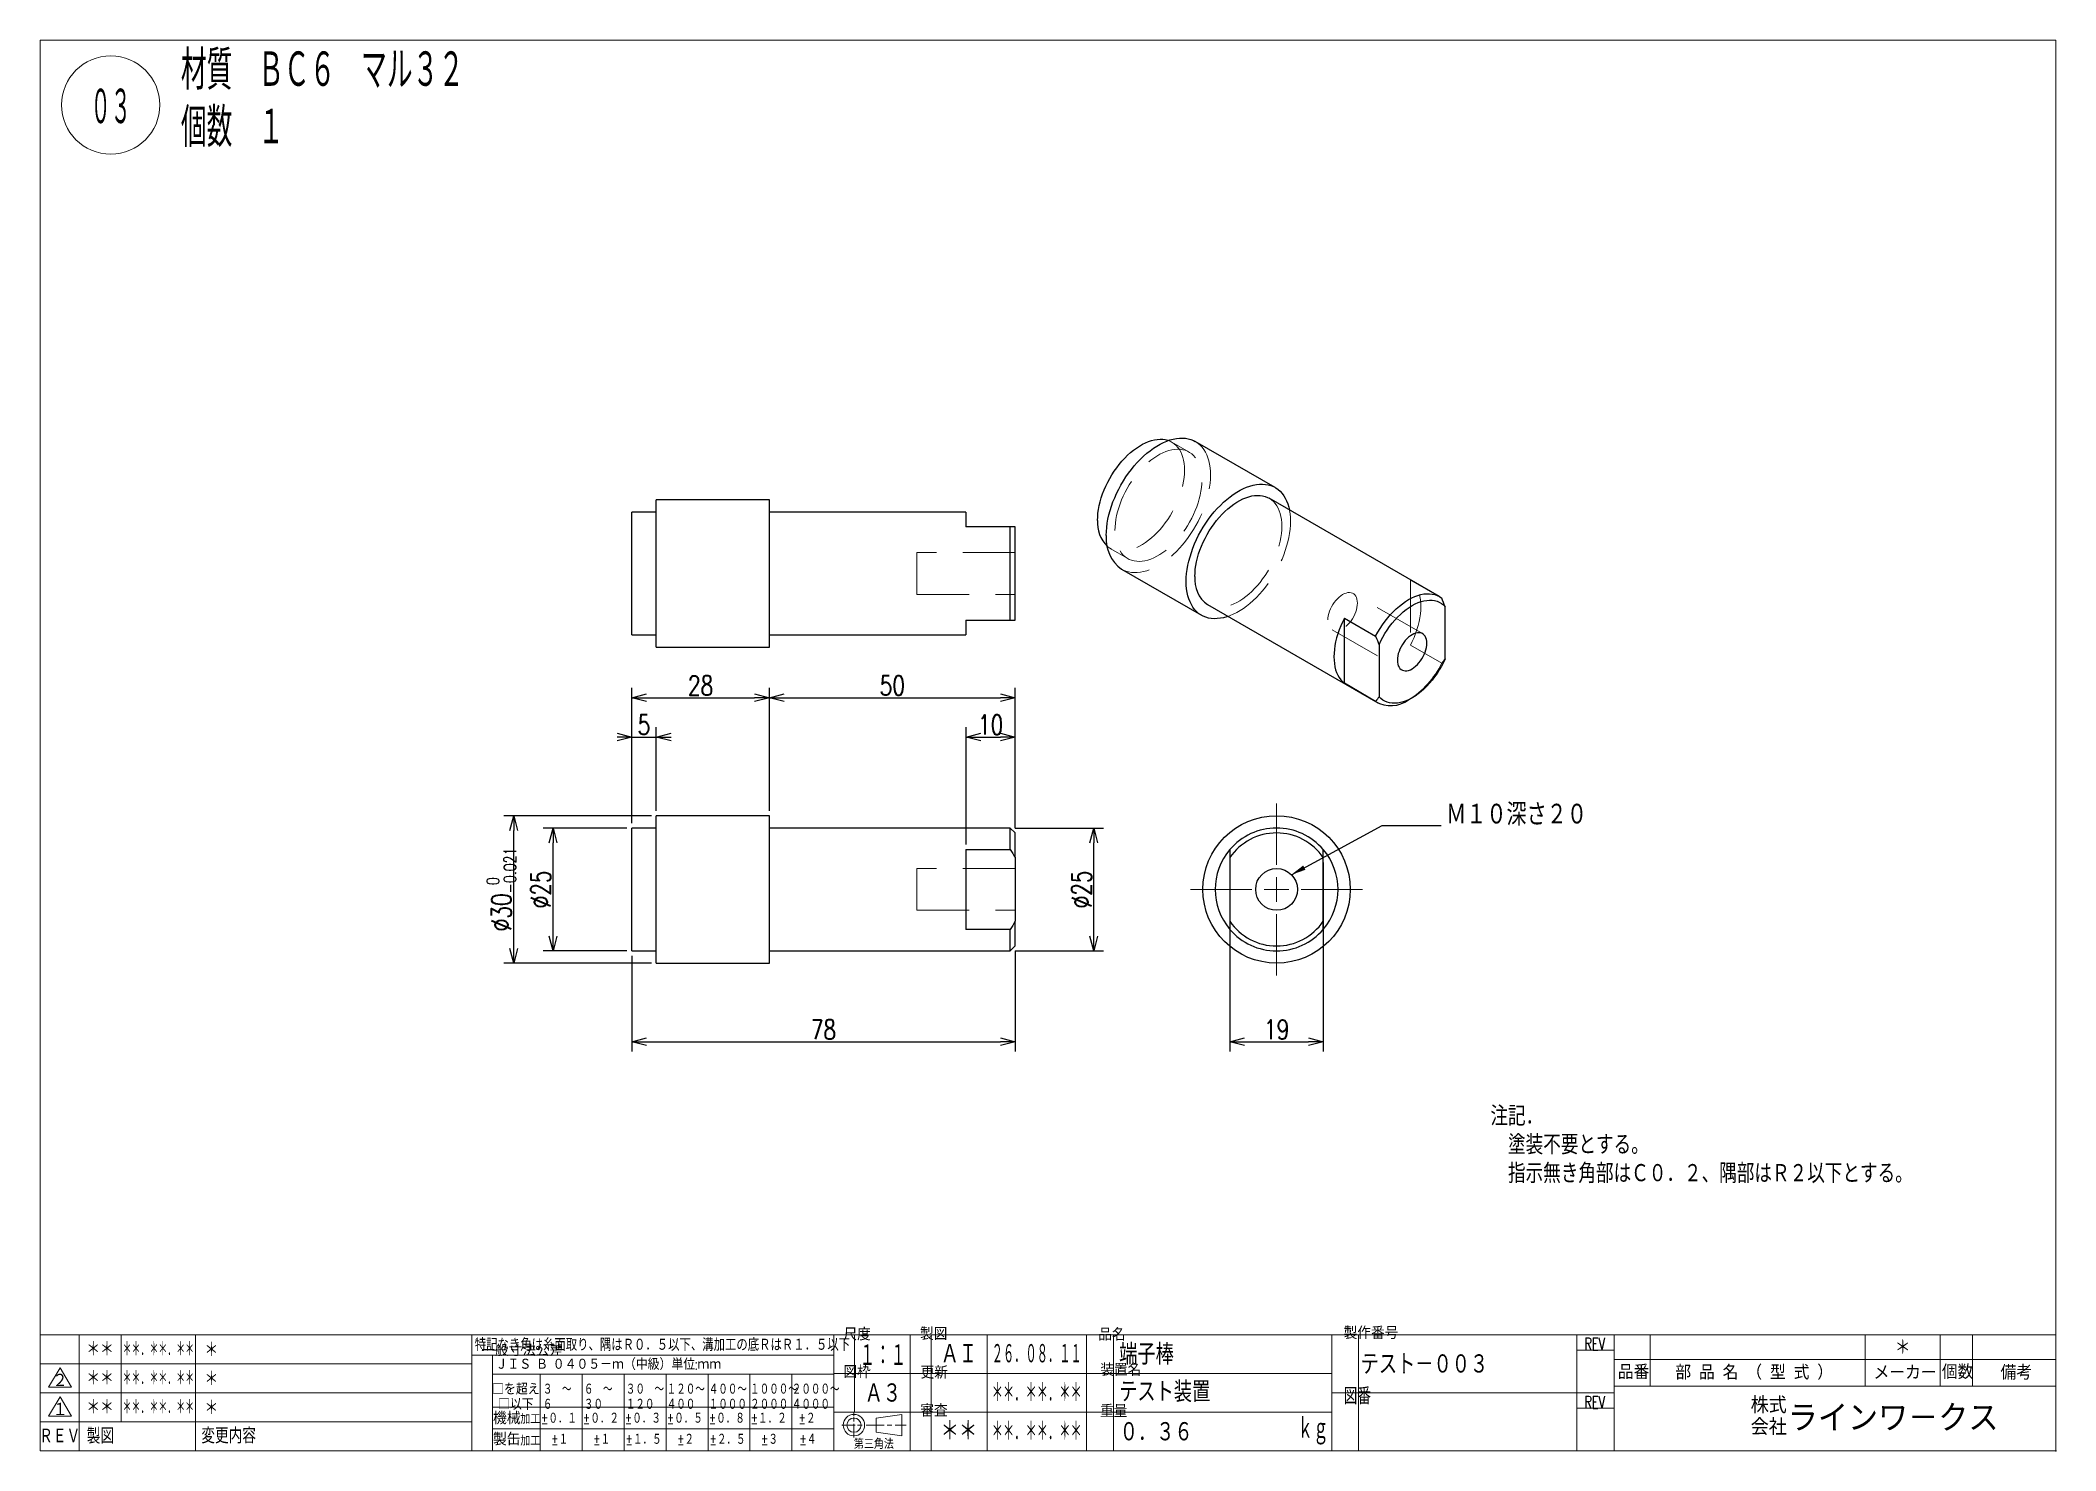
# Model space of a CAD drawing. Header units: millimetres. Extents: x 5 to 415, y 5 to 292.
import ezdxf

# ---------------------------------------------------------------- set-up
doc = ezdxf.new("R2010")
doc.units = ezdxf.units.MM
doc.header["$LTSCALE"] = 8.4
doc.linetypes.add('HIDDEN', pattern=[1.905, 1.27, -0.635])
for name, color, linetype in [('1', 7, 'CONTINUOUS'), ('2', 7, 'CONTINUOUS'), ('254', 7, 'CONTINUOUS')]:
    doc.layers.add(name, color=color, linetype=linetype)
doc.styles.add('GMM001', font='txt.shx', dxfattribs={"bigfont": 'bigfont.shx'})
doc.styles.add('GMM003', font='txt.shx', dxfattribs={"width": 0.91125, "bigfont": 'bigfont.shx'})
doc.styles.add('GMM004', font='txt.shx', dxfattribs={"width": 0.666667, "bigfont": 'bigfont.shx'})
doc.styles.add('GMM007', font='txt.shx', dxfattribs={"width": 0.625, "bigfont": 'bigfont.shx'})
doc.styles.add('GMM008', font='txt.shx', dxfattribs={"width": 0.8, "bigfont": 'bigfont.shx'})
doc.styles.add('GMM009', font='txt.shx', dxfattribs={"width": 0.493827, "bigfont": 'bigfont.shx'})
doc.styles.add('GMM010', font='txt.shx', dxfattribs={"width": 0.7, "bigfont": 'bigfont.shx'})
doc.styles.add('GMM011', font='txt.shx', dxfattribs={"width": 0.95, "bigfont": 'bigfont.shx'})
doc.styles.add('GMM012', font='txt.shx', dxfattribs={"width": 1.066667, "bigfont": 'bigfont.shx'})
doc.styles.add('GMM014', font='txt.shx', dxfattribs={"width": 0.827273, "bigfont": 'bigfont.shx'})
doc.styles.add('GMM015', font='txt.shx', dxfattribs={"width": 0.411523, "bigfont": 'bigfont.shx'})
doc.styles.add('STANDARD1', font='TXT', dxfattribs={"bigfont": 'BIGFONT'})
doc.styles.add('VF001', font='txt.shx', dxfattribs={"width": 0.548697})
doc.styles.add('VF002', font='txt.shx', dxfattribs={"width": 0.428571})
doc.styles.add('VF003', font='txt.shx', dxfattribs={"width": 0.75})
doc.dimstyles.new('GEN001', dxfattribs={"dimtxt": 4, "dimasz": 3, "dimexe": 2, "dimexo": 1, "dimgap": 0.5, "dimtad": 3, "dimdsep": 46, "dimtxsty": 'VF003', "dimblk1": 'OPEN30', "dimblk2": 'OPEN30', "dimsah": 1, "dimcen": 1, "dimclrd": 3, "dimclre": 3, "dimclrt": 7, "dimazin": 3, "dimtfac": 1, "dimtmove": 0, "dimatfit": 3})
doc.dimstyles.new('GEN002', dxfattribs={"dimtxt": 4, "dimasz": 3, "dimexe": 2, "dimexo": 1, "dimgap": 0.5, "dimtad": 3, "dimdsep": 46, "dimtxsty": 'VF003', "dimblk1": 'OPEN30', "dimblk2": 'OPEN30', "dimsah": 1, "dimcen": 1, "dimclrd": 3, "dimclre": 3, "dimclrt": 7, "dimazin": 3, "dimtfac": 1, "dimtmove": 0, "dimatfit": 3})
doc.dimstyles.new('GEN003', dxfattribs={"dimtxt": 4, "dimasz": 3, "dimexe": 2, "dimexo": 1, "dimgap": 0.5, "dimtad": 3, "dimdsep": 46, "dimtxsty": 'VF003', "dimblk1": 'OPEN30', "dimblk2": 'OPEN30', "dimsah": 1, "dimcen": 1, "dimclrd": 3, "dimclre": 3, "dimclrt": 7, "dimazin": 3, "dimtfac": 1, "dimtmove": 0, "dimatfit": 3})
doc.dimstyles.new('GEN004', dxfattribs={"dimtxt": 4, "dimasz": 3, "dimexe": 2, "dimexo": 1, "dimgap": 0.5, "dimtad": 3, "dimdsep": 46, "dimtxsty": 'VF003', "dimblk1": 'OPEN30', "dimblk2": 'OPEN30', "dimsah": 1, "dimcen": 1, "dimclrd": 3, "dimclre": 3, "dimclrt": 7, "dimazin": 3, "dimtfac": 1, "dimtmove": 0, "dimatfit": 3})
doc.dimstyles.new('GEN005', dxfattribs={"dimtxt": 4, "dimasz": 3, "dimexe": 2, "dimexo": 1, "dimgap": 0.5, "dimtad": 3, "dimdsep": 46, "dimtxsty": 'VF003', "dimblk1": 'OPEN30', "dimblk2": 'OPEN30', "dimsah": 1, "dimcen": 1, "dimclrd": 3, "dimclre": 3, "dimclrt": 7, "dimazin": 3, "dimtfac": 1, "dimtmove": 0, "dimatfit": 3})
doc.dimstyles.new('GEN006', dxfattribs={"dimtxt": 4, "dimasz": 3, "dimexe": 2, "dimexo": 1, "dimgap": 0.5, "dimtad": 3, "dimdsep": 46, "dimtxsty": 'VF003', "dimblk1": 'OPEN30', "dimblk2": 'OPEN30', "dimsah": 1, "dimcen": 1, "dimclrd": 3, "dimclre": 3, "dimclrt": 7, "dimazin": 3, "dimtfac": 1, "dimtmove": 0, "dimatfit": 3})
doc.dimstyles.new('GEN007', dxfattribs={"dimtxt": 4, "dimasz": 3, "dimexe": 2, "dimexo": 1, "dimgap": 0.5, "dimtad": 3, "dimdsep": 46, "dimtxsty": 'VF003', "dimblk1": 'OPEN30', "dimblk2": 'OPEN30', "dimsah": 1, "dimcen": 1, "dimclrd": 3, "dimclre": 3, "dimclrt": 7, "dimazin": 3, "dimtol": 1, "dimtm": 0.021, "dimtfac": 0.625, "dimtdec": 3, "dimtmove": 0, "dimatfit": 3, "dimtolj": 1})
doc.dimstyles.new('GEN008', dxfattribs={"dimtxt": 4, "dimasz": 3, "dimexe": 2, "dimexo": 1, "dimgap": 0.5, "dimtad": 3, "dimdsep": 46, "dimtxsty": 'VF003', "dimblk1": 'OPEN30', "dimblk2": 'OPEN30', "dimsah": 1, "dimcen": 1, "dimclrd": 3, "dimclre": 3, "dimclrt": 7, "dimazin": 3, "dimtfac": 1, "dimtmove": 0, "dimatfit": 3})
doc.dimstyles.new('GEN009', dxfattribs={"dimtxt": 4, "dimasz": 3, "dimexe": 2, "dimexo": 1, "dimgap": 0.5, "dimtad": 3, "dimdsep": 46, "dimtxsty": 'VF003', "dimblk1": 'OPEN30', "dimblk2": 'OPEN30', "dimsah": 1, "dimcen": 1, "dimclrd": 3, "dimclre": 3, "dimclrt": 7, "dimazin": 3, "dimtfac": 1, "dimtmove": 0, "dimatfit": 3})
doc.dimstyles.new('GENLDR', dxfattribs={"dimtxt": 4, "dimasz": 3, "dimexe": 2, "dimexo": 1, "dimgap": 0.5, "dimtad": 3, "dimdsep": 46, "dimtxsty": 'VF003', "dimblk1": 'OPEN30', "dimblk2": 'OPEN30', "dimsah": 1, "dimcen": 1, "dimclrd": 3, "dimclre": 3, "dimclrt": 7, "dimazin": 3, "dimtfac": 1, "dimtmove": 0, "dimatfit": 3})

# ---------------------------------------------------------------- blocks, each defined once
blk = doc.blocks.new('BLOCK004')
at = {"layer": '2', "color": 7, "linetype": 'CONTINUOUS', "lineweight": 20}
for p, q in [((170.52, 12.75), (170.52, 12.12)), ((168.04, 10.2), (170.8, 10.2)), ((170.52, 11.88), (170.52, 10.97)), ((170.52, 10.45), (170.52, 7.67)), ((171.25, 10.2), (172.2, 10.2)), ((172.99, 10.2), (176.68, 10.2)), ((177.3, 10.2), (178.25, 10.2)), ((178.92, 10.2), (181.17, 10.2))]:
    blk.add_line(p, q, dxfattribs=at)
blk.add_lwpolyline([(175.06, 11.63), (180.26, 12.38), (180.26, 8.02), (175.06, 8.76)], close=True, dxfattribs=at)
for radius in [2.18, 1.44]:
    blk.add_circle((170.52, 10.2), radius, dxfattribs=at)
blk = doc.blocks.new('BLOCK005')
at = {"layer": '2', "color": 3, "linetype": 'CONTINUOUS', "lineweight": 9}
for p, q in [((92.76, 24.47), (166.44, 24.47)), ((96.97, 20.55), (166.44, 20.55)), ((106.7, 20.55), (106.7, 5)), ((115.24, 20.55), (115.24, 5)), ((123.77, 20.55), (123.77, 5)), ((132.3, 20.55), (132.3, 5)), ((140.84, 20.55), (140.84, 5)), ((149.37, 20.55), (149.37, 5)), ((157.9, 20.55), (157.9, 5)), ((96.97, 13.85), (106.7, 13.85)), ((106.7, 13.85), (115.24, 13.85)), ((115.24, 13.85), (123.77, 13.85)), ((123.77, 13.85), (132.3, 13.85)), ((132.3, 13.85), (140.84, 13.85)), ((140.84, 13.85), (149.37, 13.85)), ((149.37, 13.85), (157.9, 13.85)), ((157.9, 13.85), (166.44, 13.85)), ((96.97, 9.42), (106.7, 9.42)), ((106.7, 9.42), (115.24, 9.42)), ((115.24, 9.42), (123.77, 9.42)), ((123.77, 9.42), (132.3, 9.42)), ((132.3, 9.42), (140.84, 9.42)), ((140.84, 9.42), (149.37, 9.42)), ((149.37, 9.42), (157.9, 9.42)), ((157.9, 9.42), (166.44, 9.42))]:
    blk.add_line(p, q, dxfattribs=at)
at = {"layer": '2', "color": 1, "linetype": 'CONTINUOUS', "lineweight": 15}
blk.add_lwpolyline([(92.76, 5), (166.44, 5), (166.44, 28.59), (92.76, 28.59)], close=True, dxfattribs=at)
at = {"layer": '254', "color": 3, "linetype": 'CONTINUOUS', "lineweight": 9}
blk.add_line((96.97, 5), (96.97, 24.47), dxfattribs=at)
at = {"layer": '254', "color": 3, "lineweight": 9, "style": 'STANDARD1', "width": 1.0935}
blk.add_text('一般寸法公差', height=2.311, dxfattribs=at).set_placement((94.7, 24.26))
at = {"layer": '254', "color": 3, "lineweight": 9, "insert": (93.39, 26.56), "char_height": 2.5425, "attachment_point": 4, "line_spacing_factor": 0.8, "style": 'GMM014'}
blk.add_mtext('\\T1.000000;特記なき角は糸面取り、隅はＲ０．５以下、溝加工の底ＲはＲ１．５以下', dxfattribs=at)
at = {"layer": '254', "color": 7, "lineweight": 20, "line_spacing_factor": 0.8}
for s, insert, char_height, attachment_point, style in [('\\W0.950000;\\T1.000000;ＪＩＳ\\W0.475000;\\T1.000000; \\W0.950000;\\T1.000000;Ｂ\\W0.475000;\\T1.000000; \\W0.950000;\\T1.000000;０４０５－ｍ（中級）単位\\W0.475000;\\T1.000000;:\\W0.950000;\\T1.000000;ｍｍ', (97.62, 22.59), 2.31134, 4, 'GMM011'), ('{\\T1.000000;□を超え}\\P{\\T1.000000;□以下}', (101.75, 18.7), 2.3113, 2, 'GMM011'), ('{\\T1.000000;３\u3000～}\\P{\\T1.000000;６}', (107.24, 18.7), 2.3113, 1, 'GMM010'), ('{\\T1.000000;６\u3000～}\\P{\\T1.000000;３０}', (115.59, 18.7), 2.3113, 1, 'GMM010'), ('{\\T1.000000;３０\u3000～}\\P{\\T1.000000;１２０}', (124.12, 18.7), 2.3113, 1, 'GMM010'), ('{\\T1.000000;１２０～}\\P{\\T1.000000;４００}', (132.43, 18.7), 2.3113, 1, 'GMM010'), ('{\\T1.000000;４００～}\\P{\\T1.000000;１０００}', (140.98, 18.7), 2.3113, 1, 'GMM010'), ('{\\T1.000000;１０００～}\\P{\\T1.000000;２０００}', (149.4, 18.7), 2.3113, 1, 'GMM010'), ('{\\T1.000000;２０００～}\\P{\\T1.000000;４０００}', (157.88, 18.7), 2.3113, 1, 'GMM010'), ('\\T1.000000;機械', (99.9, 11.63), 2.5425, 5, 'GMM001'), ('\\T1.000000;加工', (104.68, 11.34), 1.7335, 5, 'GMM012'), ('%%p\\T1.000000;０．１', (110.51, 11.63), 2.3113, 5, 'GMM010'), ('%%p\\T1.000000;０．２', (119.05, 11.63), 2.3113, 5, 'GMM010'), ('%%p\\T1.000000;０．３', (127.58, 11.63), 2.3113, 5, 'GMM010'), ('%%p\\T1.000000;０．５', (136.11, 11.63), 2.3113, 5, 'GMM010'), ('%%p\\T1.000000;０．８', (144.65, 11.63), 2.3113, 5, 'GMM010'), ('%%p\\T1.000000;１．２', (153.18, 11.63), 2.3113, 5, 'GMM010'), ('%%p\\T1.000000;２', (160.98, 11.63), 2.3113, 5, 'GMM010'), ('\\T1.000000;製缶', (99.9, 7.34), 2.5425, 5, 'GMM001'), ('%%p\\T1.000000;１', (110.66, 7.34), 2.3113, 5, 'GMM010'), ('%%p\\T1.000000;１', (119.2, 7.34), 2.3113, 5, 'GMM010'), ('%%p\\T1.000000;１．５', (127.73, 7.34), 2.3113, 5, 'GMM010'), ('%%p\\T1.000000;２', (136.26, 7.34), 2.3113, 5, 'GMM010'), ('%%p\\T1.000000;２．５', (144.8, 7.34), 2.3113, 5, 'GMM010'), ('%%p\\T1.000000;３', (153.33, 7.34), 2.3113, 5, 'GMM010'), ('%%p\\T1.000000;４', (161.13, 7.34), 2.3113, 5, 'GMM010'), ('\\T1.000000;加工', (104.68, 6.91), 1.7335, 5, 'GMM012')]:
    blk.add_mtext(s, dxfattribs=dict(at, insert=insert, char_height=char_height, attachment_point=attachment_point, style=style))
blk = doc.blocks.new('BLOCK006')
at = {"layer": '254', "color": 1, "linetype": 'CONTINUOUS', "lineweight": 15}
for p, q in [((9.02, 15.97), (6.7, 12.03)), ((9.02, 15.97), (11.33, 12.03)), ((11.33, 12.03), (6.7, 12.03))]:
    blk.add_line(p, q, dxfattribs=at)
at = {"layer": '254', "color": 7, "lineweight": 20, "insert": (9.02, 13.39), "char_height": 2.8434, "attachment_point": 5, "line_spacing_factor": 0.8, "style": 'GMM001'}
blk.add_mtext('\\T1.000000;１', dxfattribs=at)
blk = doc.blocks.new('BLOCK007')
at = {"layer": '254', "color": 1, "linetype": 'CONTINUOUS', "lineweight": 15}
for p, q in [((9.02, 21.86), (6.7, 17.93)), ((9.02, 21.86), (11.33, 17.93)), ((11.33, 17.93), (6.7, 17.93))]:
    blk.add_line(p, q, dxfattribs=at)
at = {"layer": '254', "color": 7, "lineweight": 20, "insert": (9.02, 19.29), "char_height": 2.8434, "attachment_point": 5, "line_spacing_factor": 0.8, "style": 'GMM001'}
blk.add_mtext('\\T1.000000;２', dxfattribs=at)
blk = doc.blocks.new('SW_CENTERMARKSYMBOL_0')
at = {"color": 0, "linetype": 'Continuous', "lineweight": 18}
for p, q in [((0, 5), (0, 17.5)), ((-5, 0), (-17.5, 0)), ((0, 0), (-2.5, 0)), ((0, 0), (0, 2.5)), ((0, 0), (0, -2.5)), ((0, 0), (2.5, 0)), ((5, 0), (17.5, 0)), ((0, -5), (0, -17.5))]:
    blk.add_line(p, q, dxfattribs=at)
blk = doc.blocks.new('_OPEN30')
at = {"color": 0, "linetype": 'BYBLOCK'}
blk.add_line((0, 0), (-1, 0), dxfattribs=at)
blk.add_lwpolyline([(-1, 0.26), (0, 0), (-1, -0.26)], dxfattribs=at)
blk = doc.blocks.new('*D1')
at = {"color": 3}
for p, q in [((125.32, 132.71), (125.32, 152.21)), ((130.32, 135.21), (130.32, 152.21)), ((125.32, 150.21), (130.32, 150.21))]:
    blk.add_line(p, q, dxfattribs=at)
at = {"layer": 'Defpoints'}
for p in [(125.32, 150.21), (125.32, 131.71), (130.32, 134.21)]:
    blk.add_point(p, dxfattribs=at)
at = {"layer": '1', "color": 3, "xscale": 3, "yscale": 3}
blk.add_blockref('_OPEN30', (125.32, 150.21), dxfattribs=at)
at = {"layer": '1', "color": 3, "xscale": 3, "yscale": 3, "rotation": 180}
blk.add_blockref('_OPEN30', (130.32, 150.21), dxfattribs=at)
at = {"layer": '1', "color": 7, "insert": (127.82, 152.71), "char_height": 4, "attachment_point": 5, "style": 'VF003'}
blk.add_mtext('5', dxfattribs=at)
blk = doc.blocks.new('*D2')
at = {"color": 3}
for p, q in [((193.32, 128.33), (193.32, 152.21)), ((203.32, 131.71), (203.32, 152.21)), ((196.32, 150.21), (200.32, 150.21))]:
    blk.add_line(p, q, dxfattribs=at)
at = {"layer": 'Defpoints'}
for p in [(193.32, 150.21), (193.32, 127.33), (203.32, 130.71)]:
    blk.add_point(p, dxfattribs=at)
at = {"layer": '1', "color": 3, "xscale": 3, "yscale": 3, "rotation": 180}
blk.add_blockref('_OPEN30', (193.32, 150.21), dxfattribs=at)
at = {"layer": '1', "color": 3, "xscale": 3, "yscale": 3}
blk.add_blockref('_OPEN30', (203.32, 150.21), dxfattribs=at)
at = {"layer": '1', "color": 7, "insert": (198.32, 152.71), "char_height": 4, "attachment_point": 5, "style": 'VF003'}
blk.add_mtext('10', dxfattribs=at)
blk = doc.blocks.new('*D3')
at = {"color": 3}
for p, q in [((125.32, 132.71), (125.32, 160.21)), ((153.32, 135.21), (153.32, 160.21)), ((128.32, 158.21), (150.32, 158.21))]:
    blk.add_line(p, q, dxfattribs=at)
at = {"layer": 'Defpoints'}
for p in [(125.32, 158.21), (125.32, 131.71), (153.32, 134.21)]:
    blk.add_point(p, dxfattribs=at)
at = {"layer": '1', "color": 3, "xscale": 3, "yscale": 3, "rotation": 180}
blk.add_blockref('_OPEN30', (125.32, 158.21), dxfattribs=at)
at = {"layer": '1', "color": 3, "xscale": 3, "yscale": 3}
blk.add_blockref('_OPEN30', (153.32, 158.21), dxfattribs=at)
at = {"layer": '1', "color": 7, "insert": (139.32, 160.71), "char_height": 4, "attachment_point": 5, "style": 'VF003'}
blk.add_mtext('28', dxfattribs=at)
blk = doc.blocks.new('*D4')
at = {"color": 3}
for p, q in [((153.32, 135.21), (153.32, 160.21)), ((203.32, 131.71), (203.32, 160.21)), ((156.32, 158.21), (200.32, 158.21))]:
    blk.add_line(p, q, dxfattribs=at)
at = {"layer": 'Defpoints'}
for p in [(153.32, 158.21), (153.32, 134.21), (203.32, 130.71)]:
    blk.add_point(p, dxfattribs=at)
at = {"layer": '1', "color": 3, "xscale": 3, "yscale": 3, "rotation": 180}
blk.add_blockref('_OPEN30', (153.32, 158.21), dxfattribs=at)
at = {"layer": '1', "color": 3, "xscale": 3, "yscale": 3}
blk.add_blockref('_OPEN30', (203.32, 158.21), dxfattribs=at)
at = {"layer": '1', "color": 7, "insert": (178.32, 160.71), "char_height": 4, "attachment_point": 5, "style": 'VF003'}
blk.add_mtext('50', dxfattribs=at)
blk = doc.blocks.new('*D5')
at = {"color": 3}
for p, q in [((203.32, 106.71), (203.32, 86.21)), ((125.32, 105.71), (125.32, 86.21)), ((128.32, 88.21), (200.32, 88.21))]:
    blk.add_line(p, q, dxfattribs=at)
at = {"layer": 'Defpoints'}
for p in [(125.32, 106.71), (203.32, 107.71), (125.32, 88.21)]:
    blk.add_point(p, dxfattribs=at)
at = {"layer": '1', "color": 3, "xscale": 3, "yscale": 3, "rotation": 180}
blk.add_blockref('_OPEN30', (125.32, 88.21), dxfattribs=at)
at = {"layer": '1', "color": 3, "xscale": 3, "yscale": 3}
blk.add_blockref('_OPEN30', (203.32, 88.21), dxfattribs=at)
at = {"layer": '1', "color": 7, "insert": (164.32, 90.71), "char_height": 4, "attachment_point": 5, "style": 'VF003'}
blk.add_mtext('78', dxfattribs=at)
blk = doc.blocks.new('*D6')
at = {"color": 3}
for p, q in [((124.32, 131.71), (107.32, 131.71)), ((109.32, 109.71), (109.32, 128.71)), ((124.32, 106.71), (107.32, 106.71))]:
    blk.add_line(p, q, dxfattribs=at)
at = {"layer": 'Defpoints'}
for p in [(125.32, 131.71), (109.32, 106.71), (125.32, 106.71)]:
    blk.add_point(p, dxfattribs=at)
at = {"layer": '1', "color": 3, "xscale": 3, "yscale": 3}
for p, rotation in [((109.32, 131.71), 90), ((109.32, 106.71), 270)]:
    blk.add_blockref('_OPEN30', p, dxfattribs=dict(at, rotation=rotation))
at = {"layer": '1', "color": 7, "insert": (106.82, 119.21), "char_height": 4, "attachment_point": 5, "rotation": 90, "style": 'VF003'}
blk.add_mtext('%%c25', dxfattribs=at)
blk = doc.blocks.new('*D7')
at = {"color": 3}
for p, q in [((129.32, 134.21), (99.32, 134.21)), ((101.32, 107.21), (101.32, 131.21)), ((129.32, 104.21), (99.32, 104.21))]:
    blk.add_line(p, q, dxfattribs=at)
at = {"layer": 'Defpoints'}
for p in [(130.32, 134.21), (101.32, 104.21), (130.32, 104.21)]:
    blk.add_point(p, dxfattribs=at)
at = {"layer": '1', "color": 3, "xscale": 3, "yscale": 3}
for p, rotation in [((101.32, 134.21), 90), ((101.32, 104.21), 270)]:
    blk.add_blockref('_OPEN30', p, dxfattribs=dict(at, rotation=rotation))
at = {"layer": '1', "color": 7, "insert": (98.82, 119.21), "char_height": 4, "attachment_point": 5, "rotation": 90, "style": 'VF003'}
blk.add_mtext('\\A1;%%c30{\\H0.625x;\\S 0^ -0.021;}', dxfattribs=at)
blk = doc.blocks.new('*D8')
at = {"color": 3}
for p, q in [((203.32, 131.71), (221.32, 131.71)), ((219.32, 109.71), (219.32, 128.71)), ((203.32, 106.71), (221.32, 106.71))]:
    blk.add_line(p, q, dxfattribs=at)
at = {"layer": 'Defpoints'}
for p in [(202.32, 131.71), (202.32, 106.71), (219.32, 106.71)]:
    blk.add_point(p, dxfattribs=at)
at = {"layer": '1', "color": 3, "xscale": 3, "yscale": 3}
for p, rotation in [((219.32, 131.71), 90), ((219.32, 106.71), 270)]:
    blk.add_blockref('_OPEN30', p, dxfattribs=dict(at, rotation=rotation))
at = {"layer": '1', "color": 7, "insert": (216.82, 119.21), "char_height": 4, "attachment_point": 5, "rotation": 90, "style": 'VF003'}
blk.add_mtext('%%c25', dxfattribs=at)
blk = doc.blocks.new('*D9')
at = {"color": 3}
for p, q in [((247, 124.69), (247, 86.21)), ((266, 124.69), (266, 86.21)), ((250, 88.21), (263, 88.21))]:
    blk.add_line(p, q, dxfattribs=at)
at = {"layer": 'Defpoints'}
for p in [(247, 125.69), (266, 125.69), (247, 88.21)]:
    blk.add_point(p, dxfattribs=at)
at = {"layer": '1', "color": 3, "xscale": 3, "yscale": 3, "rotation": 180}
blk.add_blockref('_OPEN30', (247, 88.21), dxfattribs=at)
at = {"layer": '1', "color": 3, "xscale": 3, "yscale": 3}
blk.add_blockref('_OPEN30', (266, 88.21), dxfattribs=at)
at = {"layer": '1', "color": 7, "insert": (256.5, 90.71), "char_height": 4, "attachment_point": 5, "style": 'VF003'}
blk.add_mtext('19', dxfattribs=at)

msp = doc.modelspace()

# ---------------------------------------------------------------- linework, layer by layer
at = {"color": 7, "linetype": 'HIDDEN', "lineweight": 18}
for p, q in [((238.708, 208.205), (235.172, 210.246)), ((183.316, 187.75), (183.316, 179.25)), ((203.316, 187.75), (183.316, 187.75)), ((222.673, 188.594), (226.209, 186.553)), ((290.088, 178.5), (283.724, 182.174)), ((283.724, 182.174), (283.724, 168.906)), ((183.316, 179.25), (203.316, 179.25)), ((286.202, 171.261), (272.06, 179.425)), ((267.81, 172.063), (281.952, 163.899)), ((283.724, 168.906), (290.088, 165.233)), ((183.316, 123.459), (183.316, 114.959)), ((203.316, 123.459), (183.316, 123.459)), ((183.316, 114.959), (203.316, 114.959))]:
    msp.add_line(p, q, dxfattribs=at)
at = {"color": 7, "linetype": 'Continuous', "lineweight": 25}
for p, q in [((256.221, 200.981), (239.958, 210.37)), ((153.316, 198.5), (130.316, 198.5)), ((130.316, 168.5), (130.316, 198.5)), ((153.316, 168.5), (153.316, 198.5)), ((289.62, 178.814), (254.971, 198.816)), ((130.316, 196), (125.316, 196)), ((125.316, 171), (125.316, 196)), ((193.316, 196), (153.316, 196)), ((193.316, 196), (193.316, 193)), ((202.316, 193), (193.316, 193)), ((202.316, 174), (202.316, 193)), ((203.316, 174), (203.316, 193)), ((224.959, 184.388), (241.222, 175)), ((242.472, 177.165), (277.121, 157.163)), ((290.795, 166.166), (290.795, 176.75)), ((193.316, 174), (202.316, 174)), ((193.316, 174), (193.316, 171)), ((270.289, 174.418), (276.653, 170.744)), ((270.289, 161.151), (270.289, 174.418)), ((125.316, 171), (130.316, 171)), ((130.316, 168.5), (153.316, 168.5)), ((153.316, 171), (193.316, 171)), ((277.36, 168.994), (277.36, 158.41)), ((276.653, 157.477), (270.289, 161.151)), ((283.371, 157.782), (284.078, 158.191)), ((130.316, 131.709), (125.316, 131.709)), ((125.316, 119.209), (125.316, 131.709)), ((153.316, 134.209), (130.316, 134.209)), ((130.316, 119.209), (130.316, 134.209)), ((153.316, 119.209), (153.316, 134.209)), ((202.316, 131.709), (153.316, 131.709)), ((203.316, 130.709), (202.316, 131.709)), ((202.316, 127.333), (202.316, 131.709)), ((193.316, 127.333), (202.316, 127.333)), ((193.316, 127.333), (193.316, 111.085)), ((203.316, 125.69), (203.316, 130.709)), ((203.316, 125.69), (203.316, 112.728)), ((247, 125.69), (247, 112.728)), ((266, 112.728), (266, 125.69)), ((125.316, 106.709), (125.316, 119.209)), ((130.316, 104.209), (130.316, 119.209)), ((153.316, 104.209), (153.316, 119.209)), ((202.316, 111.085), (193.316, 111.085)), ((202.316, 106.709), (202.316, 111.085)), ((203.316, 107.709), (203.316, 112.728)), ((125.316, 106.709), (130.316, 106.709)), ((153.316, 106.709), (202.316, 106.709)), ((202.316, 106.709), (203.316, 107.709)), ((130.316, 104.209), (153.316, 104.209))]:
    msp.add_line(p, q, dxfattribs=at)
at = {"color": 7, "linetype": 'Continuous', "lineweight": 25, "flags": 128}
for points in [[(220.084, 194.317), (220.106, 195.042), (220.17, 195.788), (220.277, 196.551), (220.426, 197.328), (220.617, 198.116), (220.848, 198.91), (221.119, 199.706), (221.427, 200.502), (221.772, 201.291), (222.152, 202.072), (222.565, 202.84), (223.009, 203.591), (223.481, 204.322), (223.98, 205.028), (224.503, 205.708), (225.048, 206.357), (225.612, 206.972), (226.191, 207.55), (226.785, 208.089), (227.388, 208.586), (227.999, 209.037), (228.614, 209.442), (229.231, 209.799), (229.847, 210.104), (230.458, 210.358), (231.061, 210.558), (231.654, 210.704), (232.234, 210.795), (232.798, 210.831), (233.342, 210.811), (233.865, 210.735), (234.365, 210.604), (234.474, 210.567)], [(221.852, 191.256), (221.874, 192.053), (221.939, 192.872), (222.047, 193.71), (222.199, 194.563), (222.392, 195.427), (222.627, 196.3), (222.902, 197.177), (223.217, 198.054), (223.569, 198.929), (223.958, 199.798), (224.382, 200.656), (224.839, 201.501), (225.328, 202.329), (225.845, 203.137), (226.39, 203.921), (226.96, 204.679), (227.552, 205.406), (228.165, 206.1), (228.795, 206.759), (229.44, 207.379), (230.098, 207.957), (230.766, 208.493), (231.44, 208.982), (232.118, 209.425), (232.798, 209.817), (233.477, 210.158), (234.151, 210.447), (234.819, 210.682), (235.476, 210.863), (236.122, 210.988), (236.752, 211.057), (237.364, 211.07), (237.957, 211.027), (238.527, 210.928), (239.071, 210.773), (239.589, 210.562), (239.958, 210.37)], [(238.115, 181.867), (238.137, 182.665), (238.202, 183.484), (238.311, 184.321), (238.462, 185.174), (238.656, 186.039), (238.89, 186.911), (239.166, 187.788), (239.48, 188.665), (239.833, 189.54), (240.222, 190.409), (240.645, 191.267), (241.103, 192.113), (241.591, 192.941), (242.109, 193.749), (242.654, 194.533), (243.223, 195.29), (243.816, 196.017), (244.428, 196.712), (245.059, 197.37), (245.704, 197.99), (246.362, 198.569), (247.029, 199.104), (247.703, 199.594), (248.382, 200.036), (249.062, 200.428), (249.74, 200.77), (250.415, 201.059), (251.082, 201.294), (251.74, 201.474), (252.385, 201.599), (253.015, 201.669), (253.628, 201.682), (254.22, 201.638), (254.79, 201.539), (255.335, 201.384), (255.853, 201.174), (256.341, 200.91), (256.798, 200.592), (257.222, 200.223), (257.611, 199.804), (257.964, 199.336), (258.278, 198.821), (258.553, 198.262), (258.788, 197.661), (258.982, 197.02), (259.117, 196.422)], [(239.883, 182.888), (239.905, 183.612), (239.969, 184.358), (240.076, 185.121), (240.225, 185.899), (240.416, 186.686), (240.647, 187.48), (240.918, 188.277), (241.226, 189.072), (241.571, 189.862), (241.951, 190.642), (242.364, 191.41), (242.807, 192.161), (243.28, 192.892), (243.779, 193.599), (244.302, 194.278), (244.847, 194.927), (245.411, 195.542), (245.99, 196.121), (246.584, 196.659), (247.187, 197.156), (247.798, 197.608), (248.413, 198.013), (249.03, 198.369), (249.646, 198.674), (250.257, 198.928), (250.86, 199.128), (251.453, 199.274), (252.033, 199.365), (252.597, 199.401), (253.141, 199.381), (253.664, 199.305), (254.164, 199.175), (254.636, 198.99), (254.971, 198.816)], [(246.618, 174.771), (246.362, 174.687), (245.704, 174.506), (245.059, 174.381), (244.428, 174.312), (243.816, 174.299), (243.223, 174.342), (242.654, 174.442), (242.109, 174.597), (241.591, 174.807), (241.103, 175.071), (240.645, 175.388), (240.222, 175.757), (239.833, 176.177), (239.48, 176.645), (239.166, 177.159), (238.89, 177.718), (238.656, 178.32), (238.462, 178.961), (238.311, 179.639), (238.202, 180.351), (238.137, 181.095), (238.115, 181.867)], [(276.653, 170.744), (277.083, 171.533), (277.546, 172.303), (278.039, 173.051), (278.559, 173.773), (279.105, 174.465), (279.672, 175.124), (280.259, 175.746), (280.861, 176.327), (281.477, 176.865), (282.103, 177.358), (282.735, 177.802), (283.37, 178.195), (284.005, 178.535), (284.637, 178.821), (285.263, 179.051), (285.879, 179.223), (286.481, 179.338), (287.068, 179.394), (287.636, 179.39), (288.181, 179.328), (288.701, 179.207), (289.194, 179.028), (289.657, 178.792), (290.088, 178.5)], [(277.36, 168.994), (277.721, 169.767), (278.117, 170.528), (278.547, 171.273), (279.008, 171.997), (279.498, 172.696), (280.012, 173.366), (280.55, 174.005), (281.107, 174.607), (281.681, 175.17), (282.268, 175.691), (282.866, 176.166), (283.47, 176.593), (284.077, 176.97), (284.685, 177.295), (285.289, 177.565), (285.886, 177.779), (286.473, 177.937), (287.047, 178.036), (287.604, 178.077), (288.142, 178.059), (288.657, 177.983), (289.146, 177.849), (289.607, 177.657), (290.037, 177.409), (290.434, 177.106), (290.795, 176.75)], [(270.289, 174.418), (269.899, 173.628), (269.546, 172.829), (269.229, 172.023), (268.952, 171.216), (268.715, 170.411), (268.519, 169.613), (268.366, 168.824), (268.256, 168.05), (268.189, 167.294), (268.167, 166.56), (268.189, 165.851), (268.256, 165.171), (268.366, 164.524), (268.519, 163.912), (268.715, 163.34), (268.952, 162.809), (269.229, 162.322), (269.546, 161.882), (269.899, 161.491), (270.289, 161.151)], [(287.082, 169.315), (287.06, 169.721), (286.995, 170.095), (286.887, 170.433), (286.738, 170.729), (286.55, 170.979), (286.327, 171.18), (286.07, 171.328), (285.784, 171.422), (285.474, 171.459), (285.143, 171.44), (284.796, 171.365), (284.439, 171.234), (284.077, 171.05), (283.715, 170.816), (283.358, 170.534), (283.012, 170.21), (282.681, 169.847), (282.37, 169.451), (282.084, 169.027), (281.828, 168.583), (281.604, 168.124), (281.416, 167.657), (281.267, 167.188), (281.159, 166.726), (281.094, 166.276), (281.072, 165.845), (281.094, 165.44), (281.159, 165.065), (281.267, 164.727), (281.416, 164.431), (281.604, 164.181), (281.828, 163.98), (282.084, 163.832), (282.37, 163.739), (282.681, 163.701), (283.012, 163.72), (283.358, 163.795), (283.715, 163.926), (284.077, 164.11), (284.439, 164.344), (284.796, 164.626), (285.143, 164.95), (285.474, 165.313), (285.784, 165.71), (286.07, 166.133), (286.327, 166.577), (286.55, 167.036), (286.738, 167.503), (286.887, 167.972), (286.995, 168.434), (287.06, 168.884), (287.082, 169.315)], [(290.795, 166.166), (290.434, 165.393), (290.037, 164.632), (289.607, 163.887), (289.146, 163.164), (288.657, 162.464), (288.142, 161.794), (287.604, 161.156), (287.047, 160.553), (286.473, 159.99), (285.886, 159.469), (285.289, 158.994), (284.685, 158.567), (284.077, 158.19), (283.47, 157.865), (282.866, 157.595), (282.268, 157.381), (281.681, 157.223), (281.107, 157.124), (280.55, 157.083), (280.012, 157.101), (279.498, 157.177), (279.008, 157.311), (278.547, 157.503), (278.117, 157.751), (277.721, 158.054), (277.36, 158.41)]]:
    msp.add_lwpolyline(points, dxfattribs=at)
at = {"color": 7, "linetype": 'HIDDEN', "lineweight": 18, "flags": 128}
for points in [[(234.474, 210.567), (234.837, 210.419), (235.281, 210.181), (235.694, 209.89), (236.074, 209.547), (236.419, 209.156), (236.727, 208.717), (236.998, 208.233), (237.229, 207.706), (237.419, 207.138), (237.569, 206.533), (237.676, 205.893), (237.74, 205.222), (237.762, 204.523), (237.74, 203.798), (237.676, 203.052), (237.569, 202.289), (237.419, 201.511), (237.229, 200.724), (236.998, 199.93), (236.727, 199.133), (236.419, 198.338), (236.074, 197.549), (235.694, 196.768), (235.281, 196), (234.837, 195.249), (234.365, 194.518), (233.865, 193.811), (233.342, 193.132), (232.798, 192.483), (232.234, 191.868), (231.654, 191.29), (231.061, 190.751), (230.458, 190.254), (229.847, 189.802), (229.231, 189.397), (228.614, 189.041), (227.999, 188.736), (227.388, 188.482), (226.785, 188.282), (226.191, 188.136), (225.612, 188.045), (225.048, 188.009), (224.503, 188.029), (223.98, 188.105), (223.481, 188.235), (223.009, 188.421), (222.565, 188.659), (222.152, 188.95), (222.045, 189.038)], [(239.958, 210.37), (240.078, 210.298), (240.535, 209.981), (240.959, 209.612), (241.348, 209.192), (241.7, 208.724), (242.015, 208.21), (242.29, 207.651), (242.525, 207.05), (242.718, 206.409), (242.869, 205.73), (242.978, 205.018), (243.043, 204.274), (243.065, 203.502), (243.043, 202.705), (242.978, 201.885), (242.869, 201.048), (242.718, 200.195), (242.525, 199.331), (242.29, 198.458), (242.015, 197.581), (241.7, 196.704), (241.348, 195.829), (240.959, 194.96), (240.535, 194.102), (240.078, 193.257), (239.589, 192.428), (239.071, 191.621), (238.527, 190.836), (237.957, 190.079), (237.364, 189.352), (236.752, 188.658), (236.122, 187.999), (235.476, 187.379), (234.819, 186.8), (234.151, 186.265), (233.477, 185.775), (232.798, 185.333), (232.118, 184.941), (231.44, 184.599), (230.766, 184.311), (230.098, 184.075), (229.44, 183.895), (228.795, 183.77), (228.165, 183.701), (227.552, 183.688), (226.96, 183.731), (226.39, 183.83), (225.845, 183.985), (225.328, 184.195), (224.959, 184.388)], [(223.62, 192.276), (223.641, 193.001), (223.706, 193.747), (223.813, 194.51), (223.962, 195.287), (224.153, 196.075), (224.384, 196.869), (224.654, 197.665), (224.963, 198.46), (225.308, 199.25), (225.687, 200.031), (226.1, 200.799), (226.544, 201.55), (227.017, 202.281), (227.516, 202.987), (228.039, 203.667), (228.584, 204.316), (229.147, 204.931), (229.727, 205.509), (230.32, 206.048), (230.924, 206.545), (231.534, 206.996), (232.15, 207.401), (232.767, 207.758), (233.382, 208.063), (233.993, 208.317), (234.597, 208.517), (235.19, 208.663), (235.769, 208.754), (236.333, 208.79), (236.878, 208.77), (237.401, 208.694), (237.9, 208.563), (238.373, 208.378), (238.816, 208.14), (239.229, 207.848), (239.609, 207.506), (239.954, 207.115), (240.263, 206.676), (240.533, 206.192), (240.764, 205.665), (240.955, 205.097), (241.104, 204.492), (241.211, 203.852), (241.276, 203.181), (241.297, 202.481), (241.276, 201.757), (241.211, 201.011), (241.104, 200.248), (240.955, 199.47), (240.764, 198.683), (240.533, 197.889), (240.263, 197.092), (239.954, 196.297), (239.609, 195.508), (239.229, 194.727), (238.816, 193.959), (238.373, 193.208), (237.9, 192.477), (237.401, 191.77), (236.878, 191.091), (236.333, 190.442), (235.769, 189.827), (235.19, 189.249), (234.597, 188.71), (233.993, 188.213), (233.382, 187.761), (232.767, 187.356), (232.15, 187), (231.534, 186.695), (230.924, 186.441), (230.32, 186.241), (229.727, 186.095), (229.147, 186.004), (228.584, 185.968), (228.039, 185.988), (227.516, 186.064), (227.017, 186.194), (226.544, 186.38), (226.1, 186.618), (225.687, 186.909), (225.308, 187.252), (224.963, 187.643), (224.654, 188.082), (224.384, 188.566), (224.153, 189.093), (223.962, 189.661), (223.813, 190.266), (223.706, 190.906), (223.641, 191.577), (223.62, 192.276)], [(254.971, 198.816), (255.08, 198.751), (255.493, 198.46), (255.873, 198.118), (256.218, 197.726), (256.526, 197.287), (256.797, 196.803), (257.028, 196.276), (257.218, 195.708), (257.368, 195.103), (257.475, 194.464), (257.539, 193.792), (257.561, 193.093), (257.539, 192.368), (257.475, 191.623), (257.368, 190.859), (257.218, 190.082), (257.028, 189.294), (256.797, 188.5), (256.526, 187.704), (256.218, 186.909), (255.873, 186.119), (255.493, 185.338), (255.08, 184.571), (254.636, 183.819), (254.164, 183.089), (253.664, 182.382), (253.141, 181.702), (252.597, 181.053), (252.033, 180.438), (251.453, 179.86), (250.86, 179.321), (250.257, 178.825), (249.646, 178.373), (249.03, 177.968), (248.413, 177.612), (247.798, 177.306), (247.187, 177.052), (246.584, 176.852), (245.99, 176.706), (245.411, 176.615), (244.847, 176.58), (244.302, 176.6), (243.779, 176.675), (243.28, 176.806), (242.807, 176.991), (242.472, 177.165)], [(259.117, 196.422), (259.133, 196.342), (259.241, 195.629), (259.307, 194.885), (259.328, 194.113), (259.307, 193.316), (259.241, 192.497), (259.133, 191.659), (258.982, 190.806), (258.788, 189.942), (258.553, 189.069), (258.278, 188.193), (257.964, 187.315), (257.611, 186.44), (257.222, 185.572), (256.798, 184.713), (256.341, 183.868), (255.853, 183.04), (255.335, 182.232), (254.79, 181.448), (254.22, 180.691), (253.628, 179.963), (253.015, 179.269), (252.385, 178.61), (251.74, 177.991), (251.082, 177.412), (250.415, 176.876), (249.74, 176.387), (249.062, 175.945), (248.382, 175.552), (247.703, 175.211), (247.029, 174.922), (246.618, 174.771)], [(283.724, 168.906), (284.113, 169.696), (284.467, 170.496), (284.783, 171.301), (285.06, 172.108), (285.298, 172.913), (285.493, 173.712), (285.647, 174.5), (285.757, 175.274), (285.823, 176.03), (285.845, 176.765), (285.823, 177.473), (285.757, 178.153), (285.647, 178.8), (285.493, 179.412), (285.298, 179.984), (285.06, 180.515), (284.783, 181.002), (284.467, 181.442), (284.113, 181.833), (283.724, 182.174)], [(272.94, 177.479), (272.918, 177.885), (272.853, 178.259), (272.745, 178.597), (272.596, 178.893), (272.408, 179.143), (272.184, 179.344), (271.928, 179.492), (271.642, 179.586), (271.332, 179.623), (271.001, 179.604), (270.654, 179.529), (270.297, 179.398), (269.935, 179.214), (269.573, 178.98), (269.216, 178.698), (268.869, 178.374), (268.538, 178.011), (268.228, 177.615), (267.942, 177.191), (267.686, 176.747), (267.462, 176.288), (267.274, 175.821), (267.125, 175.353), (267.017, 174.89), (266.952, 174.44), (266.93, 174.009), (266.952, 173.604), (267.017, 173.229), (267.125, 172.891), (267.274, 172.595), (267.462, 172.345), (267.686, 172.144), (267.942, 171.996), (268.228, 171.903), (268.538, 171.865), (268.869, 171.884), (269.216, 171.959), (269.573, 172.09), (269.935, 172.274), (270.297, 172.508), (270.654, 172.79), (271.001, 173.115), (271.332, 173.478), (271.642, 173.874), (271.928, 174.297), (272.184, 174.741), (272.408, 175.201), (272.596, 175.668), (272.745, 176.136), (272.853, 176.598), (272.918, 177.048), (272.94, 177.479)]]:
    msp.add_lwpolyline(points, dxfattribs=at)
at = {"color": 7, "linetype": 'Continuous', "lineweight": 25}
for radius in [15, 4.25]:
    msp.add_circle((256.5, 119.209), radius, dxfattribs=at)
for centre, radius, start, end in [((226.828, 193.819), 6.762, 175.77432, -135.01098), ((229.329, 190.502), 7.515, 174.24352, -125.5557), ((246.069, 182.239), 6.22, 174.01368, -125.32586), ((279.783, 162.672), 6.065, -121.06924, -53.72207), ((256.5, 119.209), 12.5, 40.5358, 139.4642), ((256.5, 119.209), 12.5, 139.4642, -139.4642), ((256.5, 119.209), 11.5, 34.30115, 145.69885), ((256.5, 119.209), 12.5, -40.5358, 40.5358), ((256.5, 119.209), 11.5, -145.69885, -34.30115), ((256.5, 119.209), 12.5, -139.4642, -40.5358)]:
    msp.add_arc(centre, radius, start, end, dxfattribs=at)
at = {"color": 7, "linetype": 'HIDDEN', "lineweight": 18}
msp.add_arc((273.543, 173.394), 18.448, -57.80822, -26.25829, dxfattribs=at)
at = {"color": 7, "linetype": 'Continuous', "lineweight": 25}
for points in [[(203.316, 193), (203.002, 193), (202.666, 193), (202.316, 193)], [(290.795, 176.75), (290.572, 177.334), (290.335, 177.917), (290.088, 178.5)], [(202.316, 174), (202.667, 174), (203.002, 174), (203.316, 174)], [(276.653, 170.744), (276.9, 170.161), (277.138, 169.577), (277.36, 168.994)], [(277.36, 158.41), (277.137, 158.083), (276.9, 157.774), (276.653, 157.477)], [(202.316, 127.333), (202.667, 126.794), (203.002, 126.247), (203.316, 125.69)], [(247, 127.333), (247, 126.794), (247, 126.247), (247, 125.69)], [(266, 125.69), (266, 126.247), (266, 126.794), (266, 127.333)], [(203.316, 112.728), (203.002, 112.17), (202.666, 111.624), (202.316, 111.085)], [(247, 112.728), (247, 112.17), (247, 111.624), (247, 111.085)], [(266, 111.085), (266, 111.624), (266, 112.171), (266, 112.728)]]:
    msp.add_open_spline(points, degree=3, dxfattribs=at)
at = {"color": 7, "linetype": 'HIDDEN', "lineweight": 18}
msp.add_open_spline([(290.088, 165.233), (290.335, 165.53), (290.573, 165.839), (290.795, 166.166)], degree=3, dxfattribs=at)
at = {"layer": '1', "color": 3, "linetype": 'CONTINUOUS', "lineweight": 9}
for p, q in [((92.76, 28.59), (92.76, 5)), ((166.437, 28.59), (202.243, 28.59)), ((217.829, 28.59), (202.243, 28.59)), ((267.713, 28.59), (267.713, 5)), ((325.18, 25.412), (325.18, 5)), ((182.023, 20.726), (217.829, 20.726)), ((182.023, 12.863), (217.829, 12.863))]:
    msp.add_line(p, q, dxfattribs=at)
at = {"layer": '1', "color": 7, "linetype": 'CONTINUOUS', "lineweight": 20}
msp.add_lwpolyline([(5, 292), (5, 5), (415, 5), (415, 292)], close=True, dxfattribs=at)
at = {"layer": '1', "color": 3}
msp.add_point((415, 5), dxfattribs=at)
at = {"layer": '2', "color": 3, "linetype": 'CONTINUOUS', "lineweight": 9}
for p, q in [((166.437, 20.726), (182.023, 20.726)), ((166.437, 12.863), (182.023, 12.863))]:
    msp.add_line(p, q, dxfattribs=at)
at = {"layer": '254', "color": 3, "linetype": 'CONTINUOUS', "lineweight": 9}
for p, q in [((5, 28.59), (92.76, 28.59)), ((5, 18.526), (5, 28.59)), ((12.898, 22.692), (12.898, 28.554)), ((21.428, 22.692), (21.428, 28.554)), ((36.593, 22.692), (36.593, 28.554)), ((166.437, 20.632), (166.437, 28.59)), ((170.65, 28.59), (170.65, 12.863)), ((181.97, 20.632), (181.97, 28.59)), ((186.236, 20.632), (186.236, 28.59)), ((197.609, 20.632), (197.609, 28.59)), ((217.163, 28.59), (325.18, 28.59)), ((217.829, 5), (217.829, 28.59)), ((223.305, 5), (223.305, 28.59)), ((267.713, 5), (267.713, 28.59)), ((273.189, 16.795), (273.189, 28.59)), ((317.598, 28.589), (317.598, 16.795)), ((317.598, 25.472), (325.18, 25.472)), ((325.18, 23.59), (325.18, 28.59)), ((325.18, 28.59), (415, 28.59)), ((332.47, 23.59), (332.47, 28.59)), ((376.21, 23.59), (376.21, 28.59)), ((391.519, 23.59), (391.519, 28.59)), ((398.08, 23.59), (398.08, 28.59)), ((5, 22.692), (92.76, 22.692)), ((12.898, 16.795), (12.898, 22.657)), ((21.428, 16.795), (21.428, 22.657)), ((36.593, 16.795), (36.593, 22.657)), ((166.437, 12.816), (166.437, 20.632)), ((181.97, 12.816), (181.97, 20.632)), ((186.236, 12.816), (186.236, 20.632)), ((197.609, 12.816), (197.609, 20.632)), ((217.829, 20.726), (267.713, 20.726)), ((325.18, 23.59), (415, 23.59)), ((325.18, 18.122), (325.18, 23.59)), ((332.47, 18.122), (332.47, 23.59)), ((376.21, 18.122), (376.21, 23.59)), ((391.519, 18.122), (391.519, 23.59)), ((398.08, 18.122), (398.08, 23.59)), ((5, 11.804), (5, 18.567)), ((5, 16.795), (92.76, 16.795)), ((12.898, 10.897), (12.898, 16.759)), ((21.428, 10.897), (21.428, 16.759)), ((36.593, 10.897), (36.593, 16.759)), ((267.713, 16.795), (325.18, 16.795)), ((273.189, 5), (273.189, 16.795)), ((317.598, 16.795), (317.598, 5)), ((325.18, 5), (325.18, 18.122)), ((325.18, 18.122), (415, 18.122)), ((166.437, 5), (166.437, 12.816)), ((181.97, 5), (181.97, 12.816)), ((186.236, 5), (186.236, 12.816)), ((197.609, 5), (197.609, 12.816)), ((217.829, 12.863), (267.713, 12.863)), ((317.598, 13.678), (325.18, 13.678)), ((5, 5), (5, 11.763)), ((5, 10.897), (92.76, 10.897)), ((12.898, 5), (12.898, 10.862)), ((36.593, 5), (36.593, 10.862))]:
    msp.add_line(p, q, dxfattribs=at)
at = {"layer": '254', "color": 7, "linetype": 'CONTINUOUS', "lineweight": 20}
msp.add_line((217.829, 5), (217.829, 28.59), dxfattribs=at)
at = {"layer": '254', "color": 3, "linetype": 'CONTINUOUS', "lineweight": 9}
msp.add_circle((19.324, 278.844), 10, dxfattribs=at)

# ---------------------------------------------------------------- block references
at = {"color": 7, "linetype": 'Continuous', "lineweight": 18}
msp.add_blockref('SW_CENTERMARKSYMBOL_0', (256.5, 119.209), dxfattribs=at)
for name in ['BLOCK005', 'BLOCK007', 'BLOCK006', 'BLOCK004']:
    msp.add_blockref(name, (0, 0))

# ---------------------------------------------------------------- texts
for s, insert, char_height, attachment_point, style in [('\\T1.000000;材質\u3000ＢＣ６\u3000マル３２\\P\\T1.000000;個数\u3000１', (33.595, 280.001), 7, 4, 'VF001'), ('\\T1.000000;０３', (19.324, 275.03), 7, 8, 'VF002'), ('注記．\\P\u3000塗装不要とする。\\P\u3000指示無き角部はＣ０．２、隅部はＲ２以下とする。', (300, 75), 3.5, 1, 'VF003'), ('\\T1.000000;１：１', (176.415, 22.446), 4.2124, 8, 'VF001'), ('\\T1.000000;ＡＩ', (191.878, 22.586), 4.2124, 8, 'GMM008'), ('\\T1.000000;２６．０８．１１', (207.705, 22.586), 4.2124, 8, 'GMM009'), ('\\T1.000000;端子棒', (224.477, 22.51), 4.2124, 7, 'GMM008'), ('\\T1.000000;テスト－００３', (273.605, 20.498), 4.2124, 7, 'GMM008'), ('\\T1.000000;＊＊．＊＊．＊＊', (207.705, 14.722), 4.2124, 8, 'GMM009'), ('\\T1.000000;テスト装置', (224.477, 14.877), 4.2124, 7, 'GMM008'), ('\\T1.000000;０．３６', (224.593, 6.704), 4.21241, 7, 'GMM008')]:
    msp.add_mtext(s, dxfattribs=dict(insert=insert, char_height=char_height, attachment_point=attachment_point, style=style))
at = {"layer": '1', "insert": (291, 132.209), "char_height": 4, "attachment_point": 7, "style": 'VF003'}
msp.add_mtext('\\A1;Ｍ１０深さ２０', dxfattribs=at)
at = {"layer": '254', "color": 3, "lineweight": 9, "style": 'STANDARD1'}
for s, p in [('尺度', (168.381, 27.434)), ('製図', (183.966, 27.532)), ('品名', (220.236, 27.409)), ('製作番号', (270.149, 27.713)), ('図枠', (168.381, 19.758)), ('更新', (184.08, 19.653)), ('装置名', (220.638, 20.213)), ('審査', (184.023, 11.916)), ('重量', (220.593, 11.804))]:
    msp.add_text(s, height=2.5274, dxfattribs=at).set_placement(p)
at = {"layer": '254', "color": 3, "lineweight": 9, "style": 'STANDARD1', "width": 0.75}
msp.add_text('図番', height=3.3699, dxfattribs=at).set_placement((270.149, 14.456))
at = {"layer": '254', "color": 7, "lineweight": 20, "line_spacing_factor": 0.8}
for s, insert, char_height, attachment_point, style in [('\\T1.000000;＊＊', (17.163, 24.122), 3.15931, 8, 'GMM008'), ('\\T1.000000;＊＊．＊＊．＊＊', (29.018, 24.122), 3.15931, 8, 'GMM015'), ('\\T1.000000;＊', (38.413, 23.958), 3.15931, 7, 'GMM008'), ('\\T1.000000;＊', (383.879, 24.456), 3.2, 8, 'GMM003'), ('\\T1.000000;＊＊', (17.163, 18.225), 3.15931, 8, 'GMM008'), ('\\T1.000000;＊＊．＊＊．＊＊', (29.018, 18.225), 3.15931, 8, 'GMM015'), ('\\T1.000000;＊', (38.413, 18.061), 3.15931, 7, 'GMM008'), ('\\T1.000000;Ａ３', (176.415, 14.583), 4.21241, 8, 'GMM008'), ('\\T1.000000;＊＊', (17.163, 12.327), 3.15931, 8, 'GMM008'), ('\\T1.000000;＊＊．＊＊．＊＊', (29.018, 12.327), 3.15931, 8, 'GMM015'), ('\\T1.000000;＊', (38.413, 12.164), 3.15931, 7, 'GMM008'), ('{\\T1.000000;株式}\\P{\\T1.000000;会社}', (352.948, 12.053), 3.33976, 4, 'GMM001'), ('\\T1.000000;ラインワ－クス', (360.498, 11.631), 5.56627, 4, 'GMM001'), ('\\T1.000000;＊＊', (191.878, 6.954), 4.21241, 8, 'GMM008'), ('\\T1.000000;＊＊．＊＊．＊＊', (207.705, 6.859), 4.21241, 8, 'GMM009'), ('\\T1.000000;ｋｇ', (267.09, 6.241), 4.62267, 9, 'GMM007')]:
    msp.add_mtext(s, dxfattribs=dict(at, insert=insert, char_height=char_height, attachment_point=attachment_point, style=style))
at = {"layer": '254', "color": 3, "lineweight": 9, "line_spacing_factor": 0.8}
for s, insert, char_height, attachment_point, style in [('\\T1.000000;REV', (319.117, 25.458), 2.52745, 7, 'GMM004'), ('\\T1.000000;品番', (325.919, 19.561), 2.916, 7, 'GMM001'), ('\\T1.500000;部品名（型式）', (354.471, 20.914), 2.916, 5, 'GMM001'), ('\\T1.000000;メーカー', (384.368, 20.914), 2.916, 5, 'GMM001'), ('\\T1.000000;個数', (391.831, 19.561), 2.916, 7, 'GMM001'), ('\\T1.000000;備考', (406.974, 20.914), 2.916, 5, 'GMM001'), ('\\T1.000000;REV', (319.117, 13.592), 2.52745, 7, 'GMM004'), ('\\T1.000000;ＲＥＶ', (8.949, 6.407), 3.15931, 8, 'GMM008'), ('\\T1.000000;製図', (17.228, 6.407), 3.15931, 8, 'GMM008'), ('\\T1.000000;変更内容', (43.316, 6.465), 3.15931, 8, 'GMM008'), ('\\T1.000000;第三角法', (170.511, 5.341), 1.84907, 7, 'GMM001')]:
    msp.add_mtext(s, dxfattribs=dict(at, insert=insert, char_height=char_height, attachment_point=attachment_point, style=style))

# ---------------------------------------------------------------- dimensions: what is measured, and where the dimension line sits
at = {"layer": '1'}
for base, p1, p2, dimstyle, picture, middle in [((125.316, 158.209), (125.316, 131.709), (153.316, 134.209), 'GEN003', '*D3', (139.316, 160.709)), ((153.316, 158.209), (153.316, 134.209), (203.316, 130.709), 'GEN004', '*D4', (178.316, 160.709)), ((125.316, 150.209), (125.316, 131.709), (130.316, 134.209), 'GEN001', '*D1', (127.816, 152.709)), ((193.316, 150.209), (193.316, 127.333), (203.316, 130.709), 'GEN002', '*D2', (198.316, 152.709)), ((247, 88.209), (247, 125.69), (266, 125.69), 'GEN009', '*D9', (256.5, 90.709)), ((125.316, 88.209), (125.316, 106.709), (203.316, 107.709), 'GEN005', '*D5', (164.316, 90.709))]:
    dim = msp.add_linear_dim(base=base, p1=p1, p2=p2, dimstyle=dimstyle, dxfattribs=at)
    dim.commit()
    dim.dimension.update_dxf_attribs({"geometry": picture, "text_midpoint": middle})
for base, p1, p2, dimstyle, picture, middle in [((101.316, 104.209), (130.316, 104.209), (130.316, 134.209), 'GEN007', '*D7', (98.816, 119.209)), ((109.316, 106.709), (125.316, 106.709), (125.316, 131.709), 'GEN006', '*D6', (106.816, 119.209)), ((219.316, 106.709), (202.316, 106.709), (202.316, 131.709), 'GEN008', '*D8', (216.816, 119.209))]:
    dim = msp.add_linear_dim(base=base, p1=p1, p2=p2, angle=90, dimstyle=dimstyle, override={"dimpost": '%%c<>'}, dxfattribs=at)
    dim.commit()
    dim.dimension.update_dxf_attribs({"geometry": picture, "text_midpoint": middle})

# ---------------------------------------------------------------- leaders
msp.add_leader([(259.505, 122.214), (278, 132.209), (290, 132.209)], dimstyle='GENLDR', dxfattribs=at)

doc.saveas('drawing.dxf')
